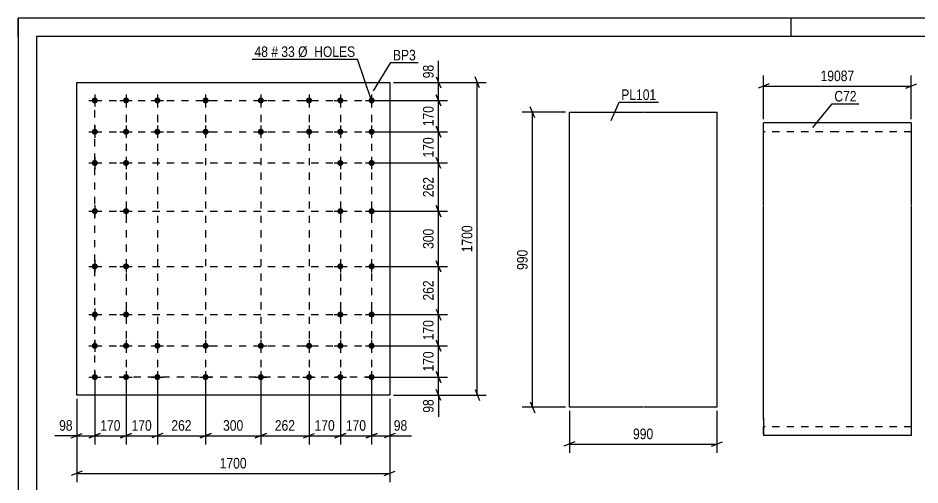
# Model space of a CAD drawing. Header units: millimetres. Extents: x 0 to 420, y 0 to 297.
# Drawn here: x 0 to 245, y 170.1 to 297 of the extents above; entities that cross this region are included whole.
import ezdxf

# ---------------------------------------------------------------- set-up
doc = ezdxf.new("R2010")
doc.units = ezdxf.units.MM
doc.linetypes.add('DXK_LINE_DOT2', pattern=[3.9198, 1.9599, -1.9599])
doc.styles.add('Arial Narrow', font='ARIALN.TTF', dxfattribs={"height": 0.2})

# ---------------------------------------------------------------- blocks, each defined once
blk = doc.blocks.new('Unknown-284857268-1134')
at = {"color": 5, "linetype": 'Continuous'}
for p, q in [((420, 297), (0, 297)), ((0, 297), (0, 0)), ((0, 292), (0, 297)), ((210, 292), (210, 297)), ((415, 292), (5, 292)), ((5, 292), (5, 5))]:
    blk.add_line(p, q, dxfattribs=at)
blk = doc.blocks.new('Part-284857268-6665 - 6664')
at = {"color": 2, "linetype": 'Continuous'}
for p, q in [((15.94, 194.5), (15.94, 279.5)), ((15.94, 279.5), (100.94, 279.5)), ((100.94, 279.5), (100.94, 194.5)), ((100.94, 194.5), (15.94, 194.5))]:
    blk.add_line(p, q, dxfattribs=at)
blk = doc.blocks.new('Bolt-284857268-6666 - 6664')
at = {"linetype": 'Continuous'}
for points in [[(20.84, 275.42, -1), (20.84, 273.77, -1)], [(29.34, 275.42, -1), (29.34, 273.77, -1)], [(37.84, 275.42, -1), (37.84, 273.77, -1)], [(50.94, 275.42, -1), (50.94, 273.77, -1)], [(65.94, 275.42, -1), (65.94, 273.77, -1)], [(79.04, 275.42, -1), (79.04, 273.77, -1)], [(87.54, 275.42, -1), (87.54, 273.77, -1)], [(96.04, 275.42, -1), (96.04, 273.77, -1)], [(20.84, 266.92, -1), (20.84, 265.27, -1)], [(29.34, 266.92, -1), (29.34, 265.27, -1)], [(37.84, 266.92, -1), (37.84, 265.27, -1)], [(50.94, 266.92, -1), (50.94, 265.27, -1)], [(65.94, 266.92, -1), (65.94, 265.27, -1)], [(79.04, 266.92, -1), (79.04, 265.27, -1)], [(87.54, 266.92, -1), (87.54, 265.27, -1)], [(96.04, 266.92, -1), (96.04, 265.27, -1)], [(20.84, 258.42, -1), (20.84, 256.77, -1)], [(29.34, 258.42, -1), (29.34, 256.77, -1)], [(87.54, 258.42, -1), (87.54, 256.77, -1)], [(96.04, 258.42, -1), (96.04, 256.77, -1)], [(20.84, 245.32, -1), (20.84, 243.67, -1)], [(29.34, 245.32, -1), (29.34, 243.67, -1)], [(87.54, 245.32, -1), (87.54, 243.67, -1)], [(96.04, 245.32, -1), (96.04, 243.67, -1)], [(20.84, 230.32, -1), (20.84, 228.67, -1)], [(29.34, 230.32, -1), (29.34, 228.67, -1)], [(87.54, 230.32, -1), (87.54, 228.67, -1)], [(96.04, 230.32, -1), (96.04, 228.67, -1)], [(20.84, 217.22, -1), (20.84, 215.57, -1)], [(29.34, 217.22, -1), (29.34, 215.57, -1)], [(87.54, 217.22, -1), (87.54, 215.57, -1)], [(96.04, 217.22, -1), (96.04, 215.57, -1)], [(20.84, 208.72, -1), (20.84, 207.07, -1)], [(29.34, 208.72, -1), (29.34, 207.07, -1)], [(37.84, 208.72, -1), (37.84, 207.07, -1)], [(50.94, 208.72, -1), (50.94, 207.07, -1)], [(65.94, 208.72, -1), (65.94, 207.07, -1)], [(79.04, 208.72, -1), (79.04, 207.07, -1)], [(87.54, 208.72, -1), (87.54, 207.07, -1)], [(96.04, 208.72, -1), (96.04, 207.07, -1)], [(20.84, 200.22, -1), (20.84, 198.57, -1)], [(29.34, 200.22, -1), (29.34, 198.57, -1)], [(37.84, 200.22, -1), (37.84, 198.57, -1)], [(50.94, 200.22, -1), (50.94, 198.57, -1)], [(65.94, 200.22, -1), (65.94, 198.57, -1)], [(79.04, 200.22, -1), (79.04, 198.57, -1)], [(87.54, 200.22, -1), (87.54, 198.57, -1)], [(96.04, 200.22, -1), (96.04, 198.57, -1)]]:
    blk.add_hatch(color=1, dxfattribs=at).paths.add_polyline_path(points)
at = {"color": 1, "linetype": 'Continuous'}
for p, q in [((19.19, 274.6), (22.49, 274.6)), ((20.84, 276.25), (20.84, 272.95)), ((27.69, 274.6), (30.99, 274.6)), ((29.34, 276.25), (29.34, 272.95)), ((36.19, 274.6), (39.49, 274.6)), ((37.84, 276.25), (37.84, 272.95)), ((49.29, 274.6), (52.59, 274.6)), ((50.94, 276.25), (50.94, 272.95)), ((64.29, 274.6), (67.59, 274.6)), ((65.94, 276.25), (65.94, 272.95)), ((77.39, 274.6), (80.69, 274.6)), ((79.04, 276.25), (79.04, 272.95)), ((85.89, 274.6), (89.19, 274.6)), ((87.54, 276.25), (87.54, 272.95)), ((94.39, 274.6), (97.69, 274.6)), ((96.04, 276.25), (96.04, 272.95)), ((20.84, 267.75), (20.84, 264.45)), ((29.34, 267.75), (29.34, 264.45)), ((37.84, 267.75), (37.84, 264.45)), ((50.94, 267.75), (50.94, 264.45)), ((65.94, 267.75), (65.94, 264.45)), ((79.04, 267.75), (79.04, 264.45)), ((87.54, 267.75), (87.54, 264.45)), ((96.04, 267.75), (96.04, 264.45)), ((19.19, 266.1), (22.49, 266.1)), ((27.69, 266.1), (30.99, 266.1)), ((36.19, 266.1), (39.49, 266.1)), ((49.29, 266.1), (52.59, 266.1)), ((64.29, 266.1), (67.59, 266.1)), ((77.39, 266.1), (80.69, 266.1)), ((85.89, 266.1), (89.19, 266.1)), ((94.39, 266.1), (97.69, 266.1)), ((19.19, 257.6), (22.49, 257.6)), ((20.84, 259.25), (20.84, 255.95)), ((27.69, 257.6), (30.99, 257.6)), ((29.34, 259.25), (29.34, 255.95)), ((85.89, 257.6), (89.19, 257.6)), ((87.54, 259.25), (87.54, 255.95)), ((94.39, 257.6), (97.69, 257.6)), ((96.04, 259.25), (96.04, 255.95)), ((20.84, 246.15), (20.84, 242.85)), ((29.34, 246.15), (29.34, 242.85)), ((87.54, 246.15), (87.54, 242.85)), ((96.04, 246.15), (96.04, 242.85)), ((19.19, 244.5), (22.49, 244.5)), ((27.69, 244.5), (30.99, 244.5)), ((85.89, 244.5), (89.19, 244.5)), ((94.39, 244.5), (97.69, 244.5)), ((20.84, 231.15), (20.84, 227.85)), ((29.34, 231.15), (29.34, 227.85)), ((87.54, 231.15), (87.54, 227.85)), ((96.04, 231.15), (96.04, 227.85)), ((19.19, 229.5), (22.49, 229.5)), ((27.69, 229.5), (30.99, 229.5)), ((85.89, 229.5), (89.19, 229.5)), ((94.39, 229.5), (97.69, 229.5)), ((20.84, 218.05), (20.84, 214.75)), ((29.34, 218.05), (29.34, 214.75)), ((87.54, 218.05), (87.54, 214.75)), ((96.04, 218.05), (96.04, 214.75)), ((19.19, 216.4), (22.49, 216.4)), ((27.69, 216.4), (30.99, 216.4)), ((85.89, 216.4), (89.19, 216.4)), ((94.39, 216.4), (97.69, 216.4)), ((20.84, 209.55), (20.84, 206.25)), ((29.34, 209.55), (29.34, 206.25)), ((37.84, 209.55), (37.84, 206.25)), ((50.94, 209.55), (50.94, 206.25)), ((65.94, 209.55), (65.94, 206.25)), ((79.04, 209.55), (79.04, 206.25)), ((87.54, 209.55), (87.54, 206.25)), ((96.04, 209.55), (96.04, 206.25)), ((19.19, 207.9), (22.49, 207.9)), ((27.69, 207.9), (30.99, 207.9)), ((36.19, 207.9), (39.49, 207.9)), ((49.29, 207.9), (52.59, 207.9)), ((64.29, 207.9), (67.59, 207.9)), ((77.39, 207.9), (80.69, 207.9)), ((85.89, 207.9), (89.19, 207.9)), ((94.39, 207.9), (97.69, 207.9)), ((20.84, 201.05), (20.84, 197.75)), ((29.34, 201.05), (29.34, 197.75)), ((37.84, 201.05), (37.84, 197.75)), ((50.94, 201.05), (50.94, 197.75)), ((65.94, 201.05), (65.94, 197.75)), ((79.04, 201.05), (79.04, 197.75)), ((87.54, 201.05), (87.54, 197.75)), ((96.04, 201.05), (96.04, 197.75)), ((19.19, 199.4), (22.49, 199.4)), ((27.69, 199.4), (30.99, 199.4)), ((36.19, 199.4), (39.49, 199.4)), ((49.29, 199.4), (52.59, 199.4)), ((64.29, 199.4), (67.59, 199.4)), ((77.39, 199.4), (80.69, 199.4)), ((85.89, 199.4), (89.19, 199.4)), ((94.39, 199.4), (97.69, 199.4))]:
    blk.add_line(p, q, dxfattribs=at)
blk = doc.blocks.new('Part-284857268-6774 - 6773')
at = {"color": 2, "linetype": 'Continuous'}
for p, q in [((149.74, 251.38), (149.74, 271.38)), ((149.74, 271.38), (169.74, 271.38)), ((169.84, 271.38), (189.84, 271.38)), ((189.84, 271.38), (189.84, 251.38)), ((149.74, 211.28), (149.74, 251.28)), ((189.84, 251.28), (189.84, 211.28)), ((149.74, 191.18), (149.74, 211.18)), ((189.84, 211.18), (189.84, 191.18)), ((169.74, 191.18), (149.74, 191.18)), ((189.84, 191.18), (169.84, 191.18))]:
    blk.add_line(p, q, dxfattribs=at)
blk = doc.blocks.new('Part-284857268-6825 - 6824')
at = {"color": 2, "linetype": 'Continuous'}
for p, q in [((222.5, 268.49), (202.5, 268.49)), ((202.5, 246.09), (202.5, 268.49)), ((242.6, 268.49), (222.6, 268.49)), ((242.6, 268.49), (242.6, 246.09)), ((202.5, 205.99), (202.5, 245.99)), ((242.6, 245.99), (242.6, 205.99)), ((202.5, 188.29), (202.5, 205.89)), ((242.6, 205.89), (242.6, 183.49)), ((202.5, 188.29), (202.5, 183.49)), ((222.5, 183.49), (202.5, 183.49)), ((242.6, 183.49), (222.6, 183.49))]:
    blk.add_line(p, q, dxfattribs=at)
at = {"color": 7, "linetype": 'DXK_LINE_DOT2'}
for p, q in [((222.5, 266.09), (202.5, 266.09)), ((242.6, 266.09), (222.6, 266.09)), ((202.5, 183.86), (202.5, 188.29)), ((222.5, 185.89), (202.5, 185.89)), ((242.6, 185.89), (222.6, 185.89))]:
    blk.add_line(p, q, dxfattribs=at)
blk = doc.blocks.new('Rectangle-284857268-8465 - 6664')
at = {"color": 1, "linetype": 'DXK_LINE_DOT2'}
blk.add_lwpolyline([(20.84, 274.6), (96.04, 274.6), (96.04, 199.4), (20.84, 199.4), (20.84, 274.6)], close=True, dxfattribs=at)
blk = doc.blocks.new('Line-284857268-8475 - 6664')
at = {"color": 1, "linetype": 'DXK_LINE_DOT2'}
blk.add_line((29.34, 274.6), (29.34, 199.4), dxfattribs=at)
blk = doc.blocks.new('Line-284857268-8482 - 6664')
at = {"color": 1, "linetype": 'DXK_LINE_DOT2'}
blk.add_line((37.84, 274.6), (37.84, 199.4), dxfattribs=at)
blk = doc.blocks.new('Line-284857268-8489 - 6664')
at = {"color": 1, "linetype": 'DXK_LINE_DOT2'}
blk.add_line((50.94, 274.6), (50.94, 199.4), dxfattribs=at)
blk = doc.blocks.new('Line-284857268-8496 - 6664')
at = {"color": 1, "linetype": 'DXK_LINE_DOT2'}
blk.add_line((65.94, 274.6), (65.94, 199.4), dxfattribs=at)
blk = doc.blocks.new('Line-284857268-8503 - 6664')
at = {"color": 1, "linetype": 'DXK_LINE_DOT2'}
blk.add_line((79.04, 274.6), (79.04, 199.4), dxfattribs=at)
blk = doc.blocks.new('Line-284857268-8510 - 6664')
at = {"color": 1, "linetype": 'DXK_LINE_DOT2'}
blk.add_line((87.54, 274.6), (87.54, 199.4), dxfattribs=at)
blk = doc.blocks.new('Line-284857268-8517 - 6664')
at = {"color": 1, "linetype": 'DXK_LINE_DOT2'}
blk.add_line((20.84, 266.1), (96.04, 266.1), dxfattribs=at)
blk = doc.blocks.new('Line-284857268-8524 - 6664')
at = {"color": 1, "linetype": 'DXK_LINE_DOT2'}
blk.add_line((20.84, 257.6), (96.04, 257.6), dxfattribs=at)
blk = doc.blocks.new('Line-284857268-8531 - 6664')
at = {"color": 1, "linetype": 'DXK_LINE_DOT2'}
blk.add_line((20.84, 244.5), (96.04, 244.5), dxfattribs=at)
blk = doc.blocks.new('Line-284857268-8538 - 6664')
at = {"color": 1, "linetype": 'DXK_LINE_DOT2'}
blk.add_line((20.84, 229.5), (96.04, 229.5), dxfattribs=at)
blk = doc.blocks.new('Line-284857268-8545 - 6664')
at = {"color": 1, "linetype": 'DXK_LINE_DOT2'}
blk.add_line((20.84, 216.4), (96.04, 216.4), dxfattribs=at)
blk = doc.blocks.new('Line-284857268-8552 - 6664')
at = {"color": 1, "linetype": 'DXK_LINE_DOT2'}
blk.add_line((20.84, 207.9), (96.04, 207.9), dxfattribs=at)
blk = doc.blocks.new('StraightDimension-284857268-6991 - 6664')
at = {"color": 7, "linetype": 'Continuous'}
for p, q in [((37.84, 198.4), (37.84, 181.07)), ((50.94, 198.4), (50.94, 181.07)), ((39.34, 184.07), (36.34, 182.87)), ((49.44, 182.87), (52.44, 184.07)), ((37.84, 183.47), (50.94, 183.47))]:
    blk.add_line(p, q, dxfattribs=at)
at = {"color": 0}
blk.add_wipeout([(47.73, 184.22), (47.73, 188.42), (41.04, 188.42), (41.04, 184.22)], dxfattribs=at)
at = {"color": 3, "style": 'Arial Narrow'}
blk.add_text('262', height=2.863, dxfattribs=at).set_placement((41.64, 184.82))
blk = doc.blocks.new('StraightDimension-284857268-6951 - 6664')
at = {"color": 7, "linetype": 'Continuous'}
for p, q in [((114.81, 228), (113.61, 231)), ((97.04, 229.5), (116.61, 229.5)), ((114.21, 216.4), (114.21, 229.5)), ((97.04, 216.4), (116.61, 216.4)), ((113.61, 217.9), (114.81, 214.9))]:
    blk.add_line(p, q, dxfattribs=at)
at = {"color": 0}
blk.add_wipeout([(113.46, 226.29), (109.26, 226.29), (109.26, 219.6), (113.46, 219.6)], dxfattribs=at)
at = {"color": 3, "style": 'Arial Narrow'}
blk.add_text('262', height=2.863, rotation=90.0002, dxfattribs=at).set_placement((112.86, 220.2))
blk = doc.blocks.new('StraightDimension-284857268-6993 - 6664')
at = {"color": 7, "linetype": 'Continuous'}
for p, q in [((20.84, 198.4), (20.84, 181.07)), ((29.34, 198.4), (29.34, 181.07)), ((19.34, 182.87), (22.34, 184.07)), ((30.84, 184.07), (27.84, 182.87)), ((20.84, 183.47), (29.34, 183.47))]:
    blk.add_line(p, q, dxfattribs=at)
at = {"color": 0}
blk.add_wipeout([(28.43, 184.22), (28.43, 188.42), (21.74, 188.42), (21.74, 184.22)], dxfattribs=at)
at = {"color": 3, "style": 'Arial Narrow'}
blk.add_text('170', height=2.863, dxfattribs=at).set_placement((22.34, 184.82))
blk = doc.blocks.new('StraightDimension-284857268-6990 - 6664')
at = {"color": 7, "linetype": 'Continuous'}
for p, q in [((50.94, 198.4), (50.94, 181.07)), ((65.94, 198.4), (65.94, 181.07)), ((52.44, 184.07), (49.44, 182.87)), ((64.44, 182.87), (67.44, 184.07)), ((50.94, 183.47), (65.94, 183.47))]:
    blk.add_line(p, q, dxfattribs=at)
at = {"color": 0}
blk.add_wipeout([(61.78, 184.22), (61.78, 188.42), (55.09, 188.42), (55.09, 184.22)], dxfattribs=at)
at = {"color": 3, "style": 'Arial Narrow'}
blk.add_text('300', height=2.863, dxfattribs=at).set_placement((55.69, 184.82))
blk = doc.blocks.new('StraightDimension-284857268-6989 - 6664')
at = {"color": 7, "linetype": 'Continuous'}
for p, q in [((65.94, 198.4), (65.94, 181.07)), ((79.04, 198.4), (79.04, 181.07)), ((67.44, 184.07), (64.44, 182.87)), ((77.54, 182.87), (80.54, 184.07)), ((65.94, 183.47), (79.04, 183.47))]:
    blk.add_line(p, q, dxfattribs=at)
at = {"color": 0}
blk.add_wipeout([(75.83, 184.22), (75.83, 188.42), (69.14, 188.42), (69.14, 184.22)], dxfattribs=at)
at = {"color": 3, "style": 'Arial Narrow'}
blk.add_text('262', height=2.863, dxfattribs=at).set_placement((69.74, 184.82))
blk = doc.blocks.new('StraightDimension-284857268-6946 - 6664')
at = {"color": 7, "linetype": 'Continuous'}
for p, q in [((101.94, 279.5), (116.61, 279.5)), ((113.61, 281), (114.81, 278)), ((114.21, 274.6), (114.21, 279.5)), ((97.04, 274.6), (116.61, 274.6)), ((114.81, 273.1), (113.61, 276.1))]:
    blk.add_line(p, q, dxfattribs=at)
at = {"color": 0}
blk.add_wipeout([(113.46, 284.88), (109.26, 284.88), (109.26, 280.02), (113.46, 280.02)], dxfattribs=at)
at = {"color": 7, "linetype": 'Continuous'}
blk.add_line((114.21, 279.5), (114.21, 285.4), dxfattribs=at)
blk.add_line((114.21, 279.5), (114.21, 285.4), dxfattribs=at)
at = {"color": 3, "style": 'Arial Narrow'}
blk.add_text('98', height=2.863, rotation=90.0002, dxfattribs=at).set_placement((112.86, 280.62))
blk = doc.blocks.new('StraightDimension-284857268-6947 - 6664')
at = {"color": 7, "linetype": 'Continuous'}
for p, q in [((97.04, 274.6), (116.61, 274.6)), ((113.61, 276.1), (114.81, 273.1)), ((114.21, 266.1), (114.21, 274.6)), ((114.81, 264.6), (113.61, 267.6)), ((97.04, 266.1), (116.61, 266.1))]:
    blk.add_line(p, q, dxfattribs=at)
at = {"color": 0}
blk.add_wipeout([(113.46, 273.69), (109.26, 273.69), (109.26, 267), (113.46, 267)], dxfattribs=at)
at = {"color": 3, "style": 'Arial Narrow'}
blk.add_text('170', height=2.863, rotation=90.0002, dxfattribs=at).set_placement((112.86, 267.6))
blk = doc.blocks.new('StraightDimension-284857268-6948 - 6664')
at = {"color": 7, "linetype": 'Continuous'}
for p, q in [((113.61, 267.6), (114.81, 264.6)), ((97.04, 266.1), (116.61, 266.1)), ((114.21, 257.6), (114.21, 266.1)), ((97.04, 257.6), (116.61, 257.6)), ((114.81, 256.1), (113.61, 259.1))]:
    blk.add_line(p, q, dxfattribs=at)
at = {"color": 0}
blk.add_wipeout([(113.46, 265.19), (109.26, 265.19), (109.26, 258.5), (113.46, 258.5)], dxfattribs=at)
at = {"color": 3, "style": 'Arial Narrow'}
blk.add_text('170', height=2.863, rotation=90.0002, dxfattribs=at).set_placement((112.86, 259.1))
blk = doc.blocks.new('StraightDimension-284857268-6949 - 6664')
at = {"color": 7, "linetype": 'Continuous'}
for p, q in [((97.04, 257.6), (116.61, 257.6)), ((114.81, 256.1), (113.61, 259.1)), ((114.21, 244.5), (114.21, 257.6)), ((113.61, 246), (114.81, 243)), ((97.04, 244.5), (116.61, 244.5))]:
    blk.add_line(p, q, dxfattribs=at)
at = {"color": 0}
blk.add_wipeout([(113.46, 254.39), (109.26, 254.39), (109.26, 247.7), (113.46, 247.7)], dxfattribs=at)
at = {"color": 3, "style": 'Arial Narrow'}
blk.add_text('262', height=2.863, rotation=90.0002, dxfattribs=at).set_placement((112.86, 248.3))
blk = doc.blocks.new('StraightDimension-284857268-6950 - 6664')
at = {"color": 7, "linetype": 'Continuous'}
for p, q in [((114.81, 243), (113.61, 246)), ((97.04, 244.5), (116.61, 244.5)), ((114.21, 229.5), (114.21, 244.5)), ((113.61, 231), (114.81, 228)), ((97.04, 229.5), (116.61, 229.5))]:
    blk.add_line(p, q, dxfattribs=at)
at = {"color": 0}
blk.add_wipeout([(113.46, 240.34), (109.26, 240.34), (109.26, 233.65), (113.46, 233.65)], dxfattribs=at)
at = {"color": 3, "style": 'Arial Narrow'}
blk.add_text('300', height=2.863, rotation=90.0002, dxfattribs=at).set_placement((112.86, 234.25))
blk = doc.blocks.new('StraightDimension-284857268-6952 - 6664')
at = {"color": 7, "linetype": 'Continuous'}
for p, q in [((97.04, 216.4), (116.61, 216.4)), ((113.61, 217.9), (114.81, 214.9)), ((114.21, 207.9), (114.21, 216.4)), ((114.81, 206.4), (113.61, 209.4)), ((97.04, 207.9), (116.61, 207.9))]:
    blk.add_line(p, q, dxfattribs=at)
at = {"color": 0}
blk.add_wipeout([(113.46, 215.49), (109.26, 215.49), (109.26, 208.8), (113.46, 208.8)], dxfattribs=at)
at = {"color": 3, "style": 'Arial Narrow'}
blk.add_text('170', height=2.863, rotation=90.0002, dxfattribs=at).set_placement((112.86, 209.4))
blk = doc.blocks.new('StraightDimension-284857268-6953 - 6664')
at = {"color": 7, "linetype": 'Continuous'}
for p, q in [((113.61, 209.4), (114.81, 206.4)), ((97.04, 207.9), (116.61, 207.9)), ((114.21, 199.4), (114.21, 207.9)), ((114.81, 197.9), (113.61, 200.9)), ((97.04, 199.4), (116.61, 199.4))]:
    blk.add_line(p, q, dxfattribs=at)
at = {"color": 0}
blk.add_wipeout([(113.46, 206.99), (109.26, 206.99), (109.26, 200.3), (113.46, 200.3)], dxfattribs=at)
at = {"color": 3, "style": 'Arial Narrow'}
blk.add_text('170', height=2.863, rotation=90.0002, dxfattribs=at).set_placement((112.86, 200.9))
blk = doc.blocks.new('StraightDimension-284857268-6954 - 6664')
at = {"color": 7, "linetype": 'Continuous'}
for p, q in [((113.61, 200.9), (114.81, 197.9)), ((97.04, 199.4), (116.61, 199.4)), ((114.21, 194.5), (114.21, 199.4)), ((114.81, 193), (113.61, 196)), ((101.94, 194.5), (116.61, 194.5))]:
    blk.add_line(p, q, dxfattribs=at)
at = {"color": 0}
blk.add_wipeout([(113.46, 193.97), (109.26, 193.97), (109.26, 189.11), (113.46, 189.11)], dxfattribs=at)
at = {"color": 7, "linetype": 'Continuous'}
blk.add_line((114.21, 194.5), (114.21, 188.59), dxfattribs=at)
blk.add_line((114.21, 194.5), (114.21, 188.59), dxfattribs=at)
at = {"color": 3, "style": 'Arial Narrow'}
blk.add_text('98', height=2.863, rotation=90.0002, dxfattribs=at).set_placement((112.86, 189.71))
blk = doc.blocks.new('StraightDimension-284857268-6982 - 6664')
at = {"color": 7, "linetype": 'Continuous'}
for p, q in [((101.94, 279.5), (127.13, 279.5)), ((125.33, 278), (124.13, 281)), ((124.73, 194.5), (124.73, 279.5)), ((124.13, 196), (125.33, 193)), ((101.94, 194.5), (127.13, 194.5))]:
    blk.add_line(p, q, dxfattribs=at)
at = {"color": 0}
blk.add_wipeout([(123.98, 241.25), (119.78, 241.25), (119.78, 232.74), (123.98, 232.74)], dxfattribs=at)
at = {"color": 3, "style": 'Arial Narrow'}
blk.add_text('1700', height=2.863, rotation=90.0002, dxfattribs=at).set_placement((123.38, 233.34))
blk = doc.blocks.new('StraightDimension-284857268-6986 - 6664')
at = {"color": 7, "linetype": 'Continuous'}
for p, q in [((96.04, 198.4), (96.04, 181.07)), ((100.94, 193.5), (100.94, 181.07)), ((94.54, 182.87), (97.54, 184.07)), ((102.44, 184.07), (99.44, 182.87)), ((96.04, 183.47), (100.94, 183.47))]:
    blk.add_line(p, q, dxfattribs=at)
at = {"color": 0}
blk.add_wipeout([(106.32, 184.22), (106.32, 188.42), (101.46, 188.42), (101.46, 184.22)], dxfattribs=at)
at = {"color": 7, "linetype": 'Continuous'}
blk.add_line((100.94, 183.47), (106.84, 183.47), dxfattribs=at)
blk.add_line((100.94, 183.47), (106.84, 183.47), dxfattribs=at)
at = {"color": 3, "style": 'Arial Narrow'}
blk.add_text('98', height=2.863, dxfattribs=at).set_placement((102.06, 184.82))
blk = doc.blocks.new('StraightDimension-284857268-6987 - 6664')
at = {"color": 7, "linetype": 'Continuous'}
for p, q in [((87.54, 198.4), (87.54, 181.07)), ((96.04, 198.4), (96.04, 181.07)), ((86.04, 182.87), (89.04, 184.07)), ((97.54, 184.07), (94.54, 182.87)), ((87.54, 183.47), (96.04, 183.47))]:
    blk.add_line(p, q, dxfattribs=at)
at = {"color": 0}
blk.add_wipeout([(95.13, 184.22), (95.13, 188.42), (88.44, 188.42), (88.44, 184.22)], dxfattribs=at)
at = {"color": 3, "style": 'Arial Narrow'}
blk.add_text('170', height=2.863, dxfattribs=at).set_placement((89.04, 184.82))
blk = doc.blocks.new('StraightDimension-284857268-6988 - 6664')
at = {"color": 7, "linetype": 'Continuous'}
for p, q in [((79.04, 198.4), (79.04, 181.07)), ((87.54, 198.4), (87.54, 181.07)), ((77.54, 182.87), (80.54, 184.07)), ((89.04, 184.07), (86.04, 182.87)), ((79.04, 183.47), (87.54, 183.47))]:
    blk.add_line(p, q, dxfattribs=at)
at = {"color": 0}
blk.add_wipeout([(86.63, 184.22), (86.63, 188.42), (79.94, 188.42), (79.94, 184.22)], dxfattribs=at)
at = {"color": 3, "style": 'Arial Narrow'}
blk.add_text('170', height=2.863, dxfattribs=at).set_placement((80.54, 184.82))
blk = doc.blocks.new('StraightDimension-284857268-6992 - 6664')
at = {"color": 7, "linetype": 'Continuous'}
for p, q in [((29.34, 198.4), (29.34, 181.07)), ((37.84, 198.4), (37.84, 181.07)), ((27.84, 182.87), (30.84, 184.07)), ((39.34, 184.07), (36.34, 182.87)), ((29.34, 183.47), (37.84, 183.47))]:
    blk.add_line(p, q, dxfattribs=at)
at = {"color": 0}
blk.add_wipeout([(36.93, 184.22), (36.93, 188.42), (30.24, 188.42), (30.24, 184.22)], dxfattribs=at)
at = {"color": 3, "style": 'Arial Narrow'}
blk.add_text('170', height=2.863, dxfattribs=at).set_placement((30.84, 184.82))
blk = doc.blocks.new('StraightDimension-284857268-6994 - 6664')
at = {"color": 7, "linetype": 'Continuous'}
for p, q in [((20.84, 198.4), (20.84, 181.07)), ((15.94, 193.5), (15.94, 181.07)), ((14.44, 182.87), (17.44, 184.07)), ((22.34, 184.07), (19.34, 182.87)), ((15.94, 183.47), (20.84, 183.47))]:
    blk.add_line(p, q, dxfattribs=at)
at = {"color": 0}
blk.add_wipeout([(15.41, 184.22), (15.41, 188.42), (10.56, 188.42), (10.56, 184.22)], dxfattribs=at)
at = {"color": 7, "linetype": 'Continuous'}
blk.add_line((15.94, 183.47), (10.03, 183.47), dxfattribs=at)
blk.add_line((15.94, 183.47), (10.03, 183.47), dxfattribs=at)
at = {"color": 3, "style": 'Arial Narrow'}
blk.add_text('98', height=2.863, dxfattribs=at).set_placement((11.16, 184.82))
blk = doc.blocks.new('StraightDimension-284857268-7022 - 6664')
at = {"color": 7, "linetype": 'Continuous'}
for p, q in [((15.94, 193.5), (15.94, 170.81)), ((100.94, 193.5), (100.94, 170.81)), ((17.44, 173.81), (14.44, 172.61)), ((15.94, 173.21), (100.94, 173.21)), ((99.44, 172.61), (102.44, 173.81))]:
    blk.add_line(p, q, dxfattribs=at)
at = {"color": 0}
blk.add_wipeout([(62.69, 173.96), (62.69, 178.16), (54.18, 178.16), (54.18, 173.96)], dxfattribs=at)
at = {"color": 3, "style": 'Arial Narrow'}
blk.add_text('1700', height=2.863, dxfattribs=at).set_placement((54.78, 174.56))
blk = doc.blocks.new('StraightDimension-284857268-7190 - 6773')
at = {"color": 7, "linetype": 'Continuous'}
for p, q in [((140.34, 269.88), (139.14, 272.88)), ((148.74, 271.38), (136.89, 271.38)), ((139.74, 191.18), (139.74, 271.38)), ((148.74, 191.18), (136.89, 191.18)), ((139.14, 192.68), (140.34, 189.68))]:
    blk.add_line(p, q, dxfattribs=at)
at = {"color": 0}
blk.add_wipeout([(138.99, 234.62), (134.79, 234.62), (134.79, 227.94), (138.99, 227.94)], dxfattribs=at)
at = {"color": 3, "style": 'Arial Narrow'}
blk.add_text('990', height=2.863, rotation=90.0002, dxfattribs=at).set_placement((138.39, 228.54))
blk = doc.blocks.new('StraightDimension-284857268-7194 - 6773')
at = {"color": 7, "linetype": 'Continuous'}
for p, q in [((149.74, 190.18), (149.74, 178.78)), ((189.84, 190.18), (189.84, 178.78)), ((151.24, 181.78), (148.24, 180.58)), ((188.34, 180.58), (191.34, 181.78)), ((149.74, 181.18), (189.84, 181.18))]:
    blk.add_line(p, q, dxfattribs=at)
at = {"color": 0}
blk.add_wipeout([(173.13, 181.93), (173.13, 186.13), (166.44, 186.13), (166.44, 181.93)], dxfattribs=at)
at = {"color": 3, "style": 'Arial Narrow'}
blk.add_text('990', height=2.863, dxfattribs=at).set_placement((167.04, 182.53))
blk = doc.blocks.new('StraightDimension-284857268-7246 - 6824')
at = {"color": 7, "linetype": 'Continuous'}
for p, q in [((202.5, 269.49), (202.5, 281.34)), ((242.6, 269.49), (242.6, 281.34)), ((204, 279.09), (201, 277.89)), ((202.5, 278.49), (242.6, 278.49)), ((241.1, 277.89), (244.1, 279.09))]:
    blk.add_line(p, q, dxfattribs=at)
at = {"color": 0}
blk.add_wipeout([(227.72, 279.24), (227.72, 283.44), (217.38, 283.44), (217.38, 279.24)], dxfattribs=at)
at = {"color": 3, "style": 'Arial Narrow'}
blk.add_text('19087', height=2.863, dxfattribs=at).set_placement((217.98, 279.84))
blk = doc.blocks.new('Mark-284857268-7382 - 6664')
at = {"color": 0}
blk.add_wipeout([(67.88, 286.42), (67.88, 289.42), (64.23, 289.42), (64.23, 286.42)], dxfattribs=at)
blk.add_wipeout([(67.88, 286.42), (67.88, 289.42), (64.23, 289.42), (64.23, 286.42)], dxfattribs=at)
blk.add_wipeout([(70.61, 286.42), (70.61, 289.42), (68.78, 289.42), (68.78, 286.42)], dxfattribs=at)
blk.add_wipeout([(70.61, 286.42), (70.61, 289.42), (68.78, 289.42), (68.78, 286.42)], dxfattribs=at)
at = {"color": 3, "style": 'Arial Narrow'}
blk.add_text('48', height=2.863, dxfattribs=at).set_placement((64.23, 286.42))
at = {"color": 0}
blk.add_wipeout([(75.17, 286.42), (75.17, 289.42), (71.51, 289.42), (71.51, 286.42)], dxfattribs=at)
blk.add_wipeout([(75.17, 286.42), (75.17, 289.42), (71.51, 289.42), (71.51, 286.42)], dxfattribs=at)
at = {"color": 3, "style": 'Arial Narrow'}
blk.add_text('#', height=2.86, dxfattribs=at).set_placement((68.78, 286.42))
at = {"color": 0}
blk.add_wipeout([(91.6, 286.42), (91.6, 289.42), (76.07, 289.42), (76.07, 286.42)], dxfattribs=at)
blk.add_wipeout([(91.6, 286.42), (91.6, 289.42), (76.07, 289.42), (76.07, 286.42)], dxfattribs=at)
at = {"color": 7, "linetype": 'Continuous'}
for p in [(63.63, 285.82), (96.04, 274.6)]:
    blk.add_line(p, (92.2, 285.82), dxfattribs=at)
at = {"color": 3, "style": 'Arial Narrow'}
for s, p in [('33', (71.51, 286.42)), ('Ø  HOLES', (76.07, 286.42))]:
    blk.add_text(s, height=2.863, dxfattribs=at).set_placement(p)
blk = doc.blocks.new('Mark-284857268-7379 - 6664')
at = {"color": 0}
blk.add_wipeout([(108.04, 285.49), (108.04, 288.49), (101.83, 288.49), (101.83, 285.49)], dxfattribs=at)
blk.add_wipeout([(108.04, 285.49), (108.04, 288.49), (101.83, 288.49), (101.83, 285.49)], dxfattribs=at)
at = {"color": 30, "linetype": 'Continuous'}
for p, q in [((96.51, 277.24), (101.23, 284.89)), ((101.23, 284.89), (108.64, 284.89))]:
    blk.add_line(p, q, dxfattribs=at)
at = {"color": 3, "style": 'Arial Narrow'}
blk.add_text('BP3', height=2.863, dxfattribs=at).set_placement((101.83, 285.49))
blk = doc.blocks.new('Mark-284857268-7404 - 6773')
at = {"color": 0}
blk.add_wipeout([(173.34, 274.72), (173.34, 277.72), (163.84, 277.72), (163.84, 274.72)], dxfattribs=at)
blk.add_wipeout([(173.34, 274.72), (173.34, 277.72), (163.84, 277.72), (163.84, 274.72)], dxfattribs=at)
at = {"color": 30, "linetype": 'Continuous'}
for p, q in [((161.09, 269.18), (163.24, 274.12)), ((163.24, 274.12), (173.94, 274.12))]:
    blk.add_line(p, q, dxfattribs=at)
at = {"color": 3, "style": 'Arial Narrow'}
blk.add_text('PL101', height=2.863, dxfattribs=at).set_placement((163.84, 274.72))
blk = doc.blocks.new('Mark-284857268-7419 - 6824')
at = {"color": 0}
blk.add_wipeout([(227.75, 274.31), (227.75, 277.31), (221.72, 277.31), (221.72, 274.31)], dxfattribs=at)
blk.add_wipeout([(227.75, 274.31), (227.75, 277.31), (221.72, 277.31), (221.72, 274.31)], dxfattribs=at)
at = {"color": 30, "linetype": 'Continuous'}
for p, q in [((215.85, 267.26), (221.12, 273.71)), ((221.12, 273.71), (228.35, 273.71))]:
    blk.add_line(p, q, dxfattribs=at)
at = {"color": 3, "style": 'Arial Narrow'}
blk.add_text('C72', height=2.863, dxfattribs=at).set_placement((221.72, 274.31))

msp = doc.modelspace()

# ---------------------------------------------------------------- block references
for name in ['Unknown-284857268-1134', 'Part-284857268-6665 - 6664', 'Bolt-284857268-6666 - 6664', 'Rectangle-284857268-8465 - 6664', 'Line-284857268-8475 - 6664', 'Line-284857268-8482 - 6664', 'Line-284857268-8489 - 6664', 'Line-284857268-8496 - 6664', 'Line-284857268-8503 - 6664', 'Line-284857268-8510 - 6664', 'Part-284857268-6774 - 6773', 'Part-284857268-6825 - 6824', 'Line-284857268-8517 - 6664', 'Line-284857268-8524 - 6664', 'Line-284857268-8531 - 6664', 'Line-284857268-8538 - 6664', 'Line-284857268-8545 - 6664', 'Line-284857268-8552 - 6664']:
    msp.add_blockref(name, (0, 0))

# ---------------------------------------------------------------- next in the draw order: block references
for name in ['StraightDimension-284857268-6946 - 6664', 'StraightDimension-284857268-7246 - 6824', 'Mark-284857268-7404 - 6773', 'StraightDimension-284857268-7190 - 6773', 'StraightDimension-284857268-6951 - 6664', 'StraightDimension-284857268-6993 - 6664', 'StraightDimension-284857268-6991 - 6664']:
    msp.add_blockref(name, (0, 0))

# ---------------------------------------------------------------- next in the draw order: block references
for name in ['Mark-284857268-7419 - 6824', 'StraightDimension-284857268-6947 - 6664', 'StraightDimension-284857268-6952 - 6664', 'StraightDimension-284857268-6994 - 6664', 'StraightDimension-284857268-6992 - 6664', 'StraightDimension-284857268-6990 - 6664', 'StraightDimension-284857268-7194 - 6773']:
    msp.add_blockref(name, (0, 0))

# ---------------------------------------------------------------- next in the draw order: block references
for name in ['Mark-284857268-7382 - 6664', 'StraightDimension-284857268-6948 - 6664', 'StraightDimension-284857268-6953 - 6664', 'StraightDimension-284857268-6989 - 6664']:
    msp.add_blockref(name, (0, 0))

# ---------------------------------------------------------------- next in the draw order: block references
for name in ['StraightDimension-284857268-6949 - 6664', 'StraightDimension-284857268-6954 - 6664']:
    msp.add_blockref(name, (0, 0))

# ---------------------------------------------------------------- next in the draw order: block references
msp.add_blockref('StraightDimension-284857268-6950 - 6664', (0, 0))

# ---------------------------------------------------------------- next in the draw order: block references
msp.add_blockref('StraightDimension-284857268-6982 - 6664', (0, 0))

# ---------------------------------------------------------------- next in the draw order: block references
for name in ['Mark-284857268-7379 - 6664', 'StraightDimension-284857268-6986 - 6664']:
    msp.add_blockref(name, (0, 0))

# ---------------------------------------------------------------- next in the draw order: block references
msp.add_blockref('StraightDimension-284857268-6987 - 6664', (0, 0))

# ---------------------------------------------------------------- next in the draw order: block references
msp.add_blockref('StraightDimension-284857268-6988 - 6664', (0, 0))

# ---------------------------------------------------------------- next in the draw order: block references
msp.add_blockref('StraightDimension-284857268-7022 - 6664', (0, 0))

doc.saveas('drawing.dxf')
